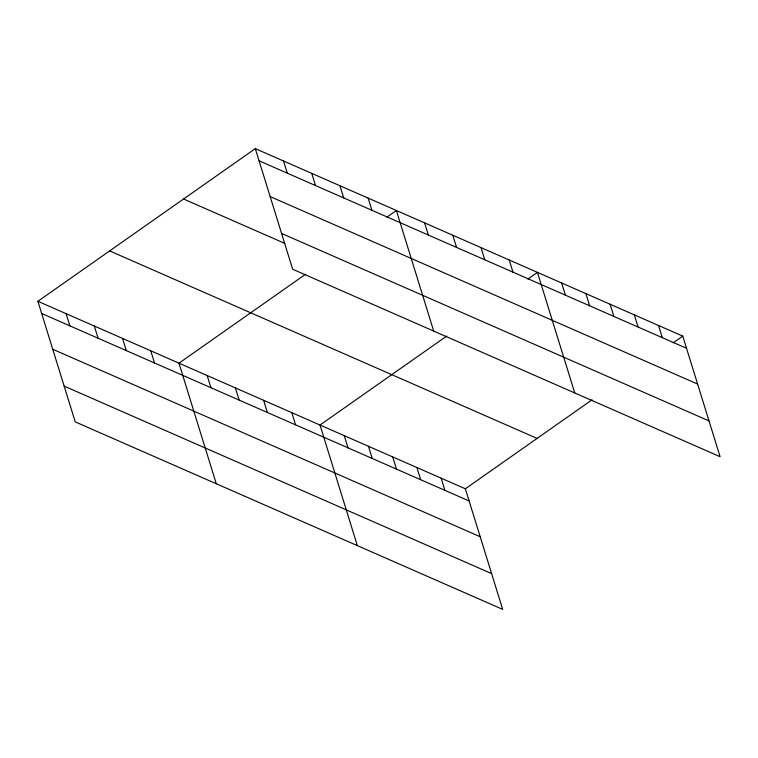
<?xml version="1.0" encoding="UTF-8"?>
<svg xmlns="http://www.w3.org/2000/svg" width="758" height="758" viewBox="0 0 758 758"><rect width="100%" height="100%" fill="white"/><g stroke="black" fill="none" stroke-linecap="round" stroke-linejoin="round"><path stroke-width="1.14" d="M37.9 301.296L465.355 488.787L502.687 609.375L75.232 421.884L37.9 301.296L255.313 148.625L682.769 336.116L720.1 456.704L292.645 269.213L255.313 148.625M305.673 274.188L178.964 363.167L216.286 483.756M386.807 217.214L396.377 210.497L433.709 331.085M446.737 336.059L320.018 425.039L357.35 545.637M527.871 279.086L537.431 272.368L574.763 392.957M465.355 488.787L592.074 399.807M673.208 342.834L682.769 336.116M259.084 160.8L686.54 348.292M270.161 196.578L697.616 384.069M281.569 233.436L709.024 420.927M183.569 199.003L284.923 243.46M109.645 250.917L537.1 438.408M41.671 313.48L469.126 500.972M52.747 349.249L480.202 536.74M64.155 386.116L491.61 573.607M658.55 325.485L662.321 337.67M634.323 314.864L638.094 327.049M610.105 304.242L613.876 316.418M585.877 293.611L589.648 305.796M561.659 282.99L565.43 295.175M509.224 259.994L512.995 272.169M481.008 247.62L484.779 259.795M452.801 235.245L456.572 247.421M424.584 222.871L428.355 235.046M368.161 198.122L371.932 210.298M441.137 478.165L444.908 490.341M339.954 185.748L343.725 197.923M416.909 467.534L420.681 479.719M311.737 173.374L315.508 185.549M392.691 456.913L396.462 469.098M283.53 160.999L287.301 173.175M368.464 446.291L372.235 458.467M344.246 435.661L348.017 447.845M291.811 412.665L295.582 424.85M263.594 400.29L267.366 412.475M235.387 387.916L239.158 400.101M207.171 375.542L210.942 387.726M150.747 350.793L154.518 362.978M122.54 338.419L126.311 350.603M94.324 326.044L98.095 338.229M66.117 313.67L69.878 325.855"/></g></svg>
